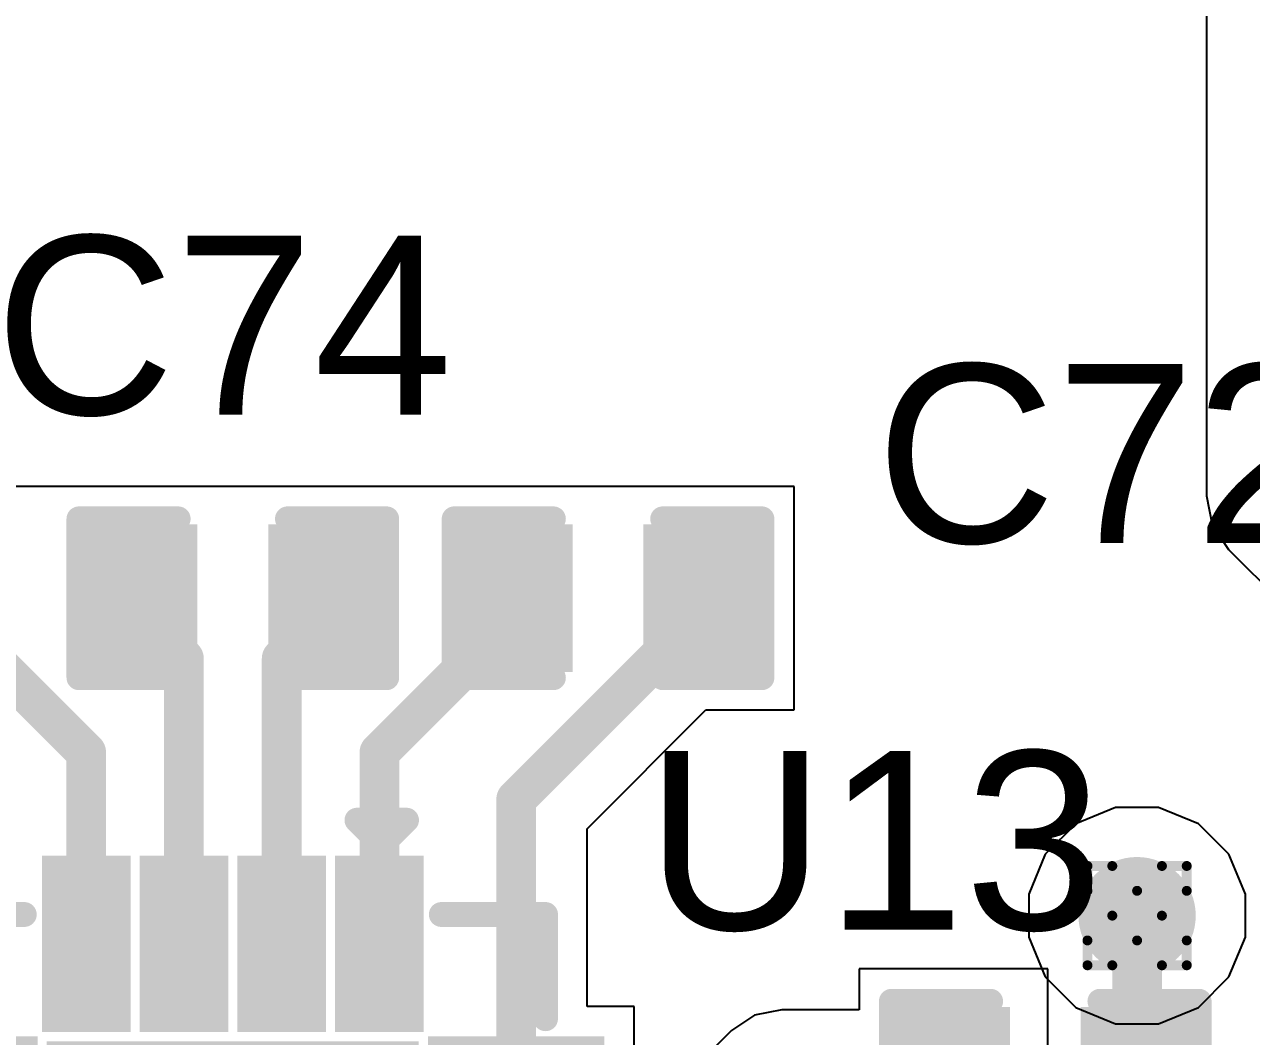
# Model space of a CAD drawing. Header units: inches. Extents: x -11 to 5379, y 0 to 5429.
# Drawn here: x 110.15 to 116.43, y 24.45 to 29.62 of the extents above; entities that cross this region are included whole.
import ezdxf

# ---------------------------------------------------------------- set-up
doc = ezdxf.new("R2010")
doc.units = ezdxf.units.IN
for name, color, linetype in [('Bottom Layer', 5, 'Continuous'), ('Drill Drawing', 1, 'Continuous'), ('GND', 16, 'Continuous'), ('PWR', 76, 'Continuous'), ('Top Layer', 1, 'Continuous'), ('Top Overlay', 2, 'Continuous'), ('Top Paste', 8, 'Continuous'), ('Top Solder', 216, 'Continuous'), ('Via Holes', 16, 'Continuous')]:
    doc.layers.add(name, color=color, linetype=linetype)
doc.styles.add('Arial', font='', dxfattribs={"height": 0.2})
doc.styles.get('Arial').set_extended_font_data('Arial')

# ---------------------------------------------------------------- blocks, each defined once
blk = doc.blocks.new('16_QFN__3_3___100')
at = {"layer": 'Top Layer'}
for points in [[(-0.875, 1.8), (-0.625, 1.8), (-0.625, 1.1), (-0.875, 1.1)], [(-0.375, 1.8), (-0.125, 1.8), (-0.125, 1.1), (-0.375, 1.1)], [(0.125, 1.8), (0.375, 1.8), (0.375, 1.1), (0.125, 1.1)], [(0.625, 1.8), (0.875, 1.8), (0.875, 1.1), (0.625, 1.1)], [(-1.1, 0.875), (-1.1, 0.625), (-1.8, 0.625), (-1.8, 0.875)], [(-0.85, 0.85), (0.85, 0.85), (0.85, -0.85), (-0.85, -0.85)], [(1.8, 0.875), (1.8, 0.625), (1.1, 0.625), (1.1, 0.875)], [(-1.1, 0.375), (-1.1, 0.125), (-1.8, 0.125), (-1.8, 0.375)], [(1.8, 0.375), (1.8, 0.125), (1.1, 0.125), (1.1, 0.375)], [(-1.1, -0.125), (-1.1, -0.375), (-1.8, -0.375), (-1.8, -0.125)], [(1.8, -0.125), (1.8, -0.375), (1.1, -0.375), (1.1, -0.125)], [(-1.1, -0.625), (-1.1, -0.875), (-1.8, -0.875), (-1.8, -0.625)], [(1.8, -0.625), (1.8, -0.875), (1.1, -0.875), (1.1, -0.625)], [(-0.875, -1.1), (-0.625, -1.1), (-0.625, -1.8), (-0.875, -1.8)], [(-0.375, -1.1), (-0.125, -1.1), (-0.125, -1.8), (-0.375, -1.8)], [(0.125, -1.1), (0.375, -1.1), (0.375, -1.8), (0.125, -1.8)], [(0.625, -1.1), (0.875, -1.1), (0.875, -1.8), (0.625, -1.8)]]:
    blk.add_hatch(color=1, dxfattribs=at).paths.add_polyline_path(points)
at = {"layer": 'Top Paste'}
for points in [[(-0.875, 1.8), (-0.625, 1.8), (-0.625, 1.1), (-0.875, 1.1)], [(-0.375, 1.8), (-0.125, 1.8), (-0.125, 1.1), (-0.375, 1.1)], [(0.125, 1.8), (0.375, 1.8), (0.375, 1.1), (0.125, 1.1)], [(0.625, 1.8), (0.875, 1.8), (0.875, 1.1), (0.625, 1.1)], [(-1.1, 0.875), (-1.1, 0.625), (-1.8, 0.625), (-1.8, 0.875)], [(-0.85, 0.85), (0.85, 0.85), (0.85, -0.85), (-0.85, -0.85)], [(1.8, 0.875), (1.8, 0.625), (1.1, 0.625), (1.1, 0.875)], [(-1.1, 0.375), (-1.1, 0.125), (-1.8, 0.125), (-1.8, 0.375)], [(1.8, 0.375), (1.8, 0.125), (1.1, 0.125), (1.1, 0.375)], [(-1.1, -0.125), (-1.1, -0.375), (-1.8, -0.375), (-1.8, -0.125)], [(1.8, -0.125), (1.8, -0.375), (1.1, -0.375), (1.1, -0.125)], [(-1.1, -0.625), (-1.1, -0.875), (-1.8, -0.875), (-1.8, -0.625)], [(1.8, -0.625), (1.8, -0.875), (1.1, -0.875), (1.1, -0.625)], [(-0.875, -1.1), (-0.625, -1.1), (-0.625, -1.8), (-0.875, -1.8)], [(-0.375, -1.1), (-0.125, -1.1), (-0.125, -1.8), (-0.375, -1.8)], [(0.125, -1.1), (0.375, -1.1), (0.375, -1.8), (0.125, -1.8)], [(0.625, -1.1), (0.875, -1.1), (0.875, -1.8), (0.625, -1.8)]]:
    blk.add_hatch(color=8, dxfattribs=at).paths.add_polyline_path(points)
at = {"layer": 'Top Solder'}
for points in [[(-0.9766, 1.9016), (-0.5234, 1.9016), (-0.5234, 0.9984), (-0.9766, 0.9984)], [(-0.4766, 1.9016), (-0.0234, 1.9016), (-0.0234, 0.9984), (-0.4766, 0.9984)], [(0.0234, 1.9016), (0.4766, 1.9016), (0.4766, 0.9984), (0.0234, 0.9984)], [(0.5234, 1.9016), (0.9766, 1.9016), (0.9766, 0.9984), (0.5234, 0.9984)], [(-0.9984, 0.9766), (-0.9984, 0.5234), (-1.9016, 0.5234), (-1.9016, 0.9766)], [(-0.9516, 0.9516), (0.9516, 0.9516), (0.9516, -0.9516), (-0.9516, -0.9516)], [(1.9016, 0.9766), (1.9016, 0.5234), (0.9984, 0.5234), (0.9984, 0.9766)], [(-0.9984, 0.4766), (-0.9984, 0.0234), (-1.9016, 0.0234), (-1.9016, 0.4766)], [(1.9016, 0.4766), (1.9016, 0.0234), (0.9984, 0.0234), (0.9984, 0.4766)], [(-0.9984, -0.0234), (-0.9984, -0.4766), (-1.9016, -0.4766), (-1.9016, -0.0234)], [(1.9016, -0.0234), (1.9016, -0.4766), (0.9984, -0.4766), (0.9984, -0.0234)], [(-0.9984, -0.5234), (-0.9984, -0.9766), (-1.9016, -0.9766), (-1.9016, -0.5234)], [(1.9016, -0.5234), (1.9016, -0.9766), (0.9984, -0.9766), (0.9984, -0.5234)], [(-0.9766, -0.9984), (-0.5234, -0.9984), (-0.5234, -1.9016), (-0.9766, -1.9016)], [(-0.4766, -0.9984), (-0.0234, -0.9984), (-0.0234, -1.9016), (-0.4766, -1.9016)], [(0.0234, -0.9984), (0.4766, -0.9984), (0.4766, -1.9016), (0.0234, -1.9016)], [(0.5234, -0.9984), (0.9766, -0.9984), (0.9766, -1.9016), (0.5234, -1.9016)]]:
    blk.add_hatch(color=216, dxfattribs=at).paths.add_polyline_path(points)
at = {"layer": 'Top Overlay'}
for points in [[(-1.0668, 1.6002, 0.127, 0.127, 0), (-1.6002, 1.6002, 0.127, 0.127, 0)], [(-1.6002, 1.0668, 0.127, 0.127, 0), (-1.6002, 1.6002, 0.127, 0.127, 0)], [(1.6002, 1.6002, 0.127, 0.127, 0), (1.0668, 1.6002, 0.127, 0.127, 0)], [(1.6002, 1.0668, 0.127, 0.127, 0), (1.6002, 1.6002, 0.127, 0.127, 0)], [(-2.0828, 0.635, 0.127, 0.127, 0), (-2.0828, 0.889, 0.127, 0.127, 0)], [(-1.9558, 0.762, 0.127, 0.127, 0), (-2.0828, 0.889, 0.127, 0.127, 0)], [(-2.0828, 0.635, 0.127, 0.127, 0), (-1.9558, 0.762, 0.127, 0.127, 0)], [(-1.6002, -1.6002, 0.127, 0.127, 0), (-1.6002, -1.0668, 0.127, 0.127, 0)], [(1.6002, -1.6002, 0.127, 0.127, 0), (1.6002, -1.0668, 0.127, 0.127, 0)], [(-1.0668, -1.6002, 0.127, 0.127, 0), (-1.6002, -1.6002, 0.127, 0.127, 0)], [(1.6002, -1.6002, 0.127, 0.127, 0), (1.0668, -1.6002, 0.127, 0.127, 0)]]:
    blk.add_lwpolyline(points, format="xyseb", dxfattribs=at)
for points in [[(-1.632, 1.6002, 0.0635, 0.0635, 1), (-1.5684, 1.6002, 0.0635, 0.0635, 1)], [(-1.632, 1.6002, 0.0635, 0.0635, 1), (-1.5684, 1.6002, 0.0635, 0.0635, 1)], [(-1.0985, 1.6002, 0.0635, 0.0635, 1), (-1.0351, 1.6002, 0.0635, 0.0635, 1)], [(1.035, 1.6002, 0.0635, 0.0635, 1), (1.0985, 1.6002, 0.0635, 0.0635, 1)], [(1.5684, 1.6002, 0.0635, 0.0635, 1), (1.6319, 1.6002, 0.0635, 0.0635, 1)], [(1.5684, 1.6002, 0.0635, 0.0635, 1), (1.6319, 1.6002, 0.0635, 0.0635, 1)], [(-1.632, 1.0668, 0.0635, 0.0635, 1), (-1.5684, 1.0668, 0.0635, 0.0635, 1)], [(1.5684, 1.0668, 0.0635, 0.0635, 1), (1.6319, 1.0668, 0.0635, 0.0635, 1)], [(-2.1145, 0.889, 0.0635, 0.0635, 1), (-2.0511, 0.889, 0.0635, 0.0635, 1)], [(-2.1145, 0.889, 0.0635, 0.0635, 1), (-2.0511, 0.889, 0.0635, 0.0635, 1)], [(-1.9875, 0.762, 0.0635, 0.0635, 1), (-1.9241, 0.762, 0.0635, 0.0635, 1)], [(-1.9875, 0.762, 0.0635, 0.0635, 1), (-1.9241, 0.762, 0.0635, 0.0635, 1)], [(-2.1145, 0.635, 0.0635, 0.0635, 1), (-2.0511, 0.635, 0.0635, 0.0635, 1)], [(-2.1145, 0.635, 0.0635, 0.0635, 1), (-2.0511, 0.635, 0.0635, 0.0635, 1)], [(-1.632, -1.0668, 0.0635, 0.0635, 1), (-1.5684, -1.0668, 0.0635, 0.0635, 1)], [(1.5684, -1.0668, 0.0635, 0.0635, 1), (1.6319, -1.0668, 0.0635, 0.0635, 1)], [(-1.632, -1.6002, 0.0635, 0.0635, 1), (-1.5684, -1.6002, 0.0635, 0.0635, 1)], [(-1.632, -1.6002, 0.0635, 0.0635, 1), (-1.5684, -1.6002, 0.0635, 0.0635, 1)], [(-1.0985, -1.6002, 0.0635, 0.0635, 1), (-1.0351, -1.6002, 0.0635, 0.0635, 1)], [(1.035, -1.6002, 0.0635, 0.0635, 1), (1.0985, -1.6002, 0.0635, 0.0635, 1)], [(1.5684, -1.6002, 0.0635, 0.0635, 1), (1.6319, -1.6002, 0.0635, 0.0635, 1)], [(1.5684, -1.6002, 0.0635, 0.0635, 1), (1.6319, -1.6002, 0.0635, 0.0635, 1)]]:
    blk.add_lwpolyline(points, format="xyseb", close=True, dxfattribs=at)
blk = doc.blocks.new('C___0402_646')
at = {"layer": 'Top Layer'}
for points in [[(-0.6985, -0.3175), (-0.6985, 0.3175), (-0.2413, 0.3175), (-0.2413, -0.3175)], [(0.2413, -0.3175), (0.2413, 0.3175), (0.6985, 0.3175), (0.6985, -0.3175)]]:
    blk.add_hatch(color=1, dxfattribs=at).paths.add_polyline_path(points)
at = {"layer": 'Top Paste'}
for points in [[(-0.6985, -0.3175), (-0.6985, 0.3175), (-0.2413, 0.3175), (-0.2413, -0.3175)], [(0.2413, -0.3175), (0.2413, 0.3175), (0.6985, 0.3175), (0.6985, -0.3175)]]:
    blk.add_hatch(color=8, dxfattribs=at).paths.add_polyline_path(points)
at = {"layer": 'Top Solder'}
for points in [[(-0.7585, -0.3775), (-0.7585, 0.3775), (-0.1813, 0.3775), (-0.1813, -0.3775)], [(0.1813, -0.3775), (0.1813, 0.3775), (0.7585, 0.3775), (0.7585, -0.3775)]]:
    blk.add_hatch(color=216, dxfattribs=at).paths.add_polyline_path(points)
at = {"layer": 'Top Overlay'}
for points in [[(-0.7874, 0.4064, 0.127, 0.127, 0), (-0.2794, 0.4064, 0.127, 0.127, 0)], [(-0.7874, -0.4064, 0.127, 0.127, 0), (-0.7874, 0.4064, 0.127, 0.127, 0)], [(0.2794, 0.4064, 0.127, 0.127, 0), (0.7874, 0.4064, 0.127, 0.127, 0)], [(0.7874, -0.4064, 0.127, 0.127, 0), (0.7874, 0.4064, 0.127, 0.127, 0)], [(-0.7874, -0.4064, 0.127, 0.127, 0), (-0.2794, -0.4064, 0.127, 0.127, 0)], [(0.2794, -0.4064, 0.127, 0.127, 0), (0.7874, -0.4064, 0.127, 0.127, 0)]]:
    blk.add_lwpolyline(points, format="xyseb", dxfattribs=at)
for points in [[(-0.8191, 0.4064, 0.0635, 0.0635, 1), (-0.7556, 0.4064, 0.0635, 0.0635, 1)], [(-0.8191, 0.4064, 0.0635, 0.0635, 1), (-0.7556, 0.4064, 0.0635, 0.0635, 1)], [(-0.3111, 0.4064, 0.0635, 0.0635, 1), (-0.2477, 0.4064, 0.0635, 0.0635, 1)], [(0.2477, 0.4064, 0.0635, 0.0635, 1), (0.3111, 0.4064, 0.0635, 0.0635, 1)], [(0.7556, 0.4064, 0.0635, 0.0635, 1), (0.8191, 0.4064, 0.0635, 0.0635, 1)], [(0.7556, 0.4064, 0.0635, 0.0635, 1), (0.8191, 0.4064, 0.0635, 0.0635, 1)], [(-0.8191, -0.4064, 0.0635, 0.0635, 1), (-0.7556, -0.4064, 0.0635, 0.0635, 1)], [(-0.8191, -0.4064, 0.0635, 0.0635, 1), (-0.7556, -0.4064, 0.0635, 0.0635, 1)], [(-0.3111, -0.4064, 0.0635, 0.0635, 1), (-0.2477, -0.4064, 0.0635, 0.0635, 1)], [(0.2477, -0.4064, 0.0635, 0.0635, 1), (0.3111, -0.4064, 0.0635, 0.0635, 1)], [(0.7556, -0.4064, 0.0635, 0.0635, 1), (0.8191, -0.4064, 0.0635, 0.0635, 1)], [(0.7556, -0.4064, 0.0635, 0.0635, 1), (0.8191, -0.4064, 0.0635, 0.0635, 1)]]:
    blk.add_lwpolyline(points, format="xyseb", close=True, dxfattribs=at)
blk = doc.blocks.new('C___0402_648')
at = {"layer": 'Top Layer'}
for points in [[(-0.6985, -0.3175), (-0.6985, 0.3175), (-0.2413, 0.3175), (-0.2413, -0.3175)], [(0.2413, -0.3175), (0.2413, 0.3175), (0.6985, 0.3175), (0.6985, -0.3175)]]:
    blk.add_hatch(color=1, dxfattribs=at).paths.add_polyline_path(points)
at = {"layer": 'Top Paste'}
for points in [[(-0.6985, -0.3175), (-0.6985, 0.3175), (-0.2413, 0.3175), (-0.2413, -0.3175)], [(0.2413, -0.3175), (0.2413, 0.3175), (0.6985, 0.3175), (0.6985, -0.3175)]]:
    blk.add_hatch(color=8, dxfattribs=at).paths.add_polyline_path(points)
at = {"layer": 'Top Solder'}
for points in [[(-0.7585, -0.3775), (-0.7585, 0.3775), (-0.1813, 0.3775), (-0.1813, -0.3775)], [(0.1813, -0.3775), (0.1813, 0.3775), (0.7585, 0.3775), (0.7585, -0.3775)]]:
    blk.add_hatch(color=216, dxfattribs=at).paths.add_polyline_path(points)
at = {"layer": 'Top Overlay'}
for points in [[(-0.7874, 0.4064, 0.127, 0.127, 0), (-0.2794, 0.4064, 0.127, 0.127, 0)], [(-0.7874, -0.4064, 0.127, 0.127, 0), (-0.7874, 0.4064, 0.127, 0.127, 0)], [(0.2794, 0.4064, 0.127, 0.127, 0), (0.7874, 0.4064, 0.127, 0.127, 0)], [(0.7874, -0.4064, 0.127, 0.127, 0), (0.7874, 0.4064, 0.127, 0.127, 0)], [(-0.7874, -0.4064, 0.127, 0.127, 0), (-0.2794, -0.4064, 0.127, 0.127, 0)], [(0.2794, -0.4064, 0.127, 0.127, 0), (0.7874, -0.4064, 0.127, 0.127, 0)]]:
    blk.add_lwpolyline(points, format="xyseb", dxfattribs=at)
for points in [[(-0.8191, 0.4064, 0.0635, 0.0635, 1), (-0.7556, 0.4064, 0.0635, 0.0635, 1)], [(-0.8191, 0.4064, 0.0635, 0.0635, 1), (-0.7556, 0.4064, 0.0635, 0.0635, 1)], [(-0.3111, 0.4064, 0.0635, 0.0635, 1), (-0.2477, 0.4064, 0.0635, 0.0635, 1)], [(0.2477, 0.4064, 0.0635, 0.0635, 1), (0.3111, 0.4064, 0.0635, 0.0635, 1)], [(0.7556, 0.4064, 0.0635, 0.0635, 1), (0.8191, 0.4064, 0.0635, 0.0635, 1)], [(0.7556, 0.4064, 0.0635, 0.0635, 1), (0.8191, 0.4064, 0.0635, 0.0635, 1)], [(-0.8191, -0.4064, 0.0635, 0.0635, 1), (-0.7556, -0.4064, 0.0635, 0.0635, 1)], [(-0.8191, -0.4064, 0.0635, 0.0635, 1), (-0.7556, -0.4064, 0.0635, 0.0635, 1)], [(-0.3111, -0.4064, 0.0635, 0.0635, 1), (-0.2477, -0.4064, 0.0635, 0.0635, 1)], [(0.2477, -0.4064, 0.0635, 0.0635, 1), (0.3111, -0.4064, 0.0635, 0.0635, 1)], [(0.7556, -0.4064, 0.0635, 0.0635, 1), (0.8191, -0.4064, 0.0635, 0.0635, 1)], [(0.7556, -0.4064, 0.0635, 0.0635, 1), (0.8191, -0.4064, 0.0635, 0.0635, 1)]]:
    blk.add_lwpolyline(points, format="xyseb", close=True, dxfattribs=at)
blk = doc.blocks.new('C___0402_649')
at = {"layer": 'Top Layer'}
for points in [[(-0.6985, -0.3175), (-0.6985, 0.3175), (-0.2413, 0.3175), (-0.2413, -0.3175)], [(0.2413, -0.3175), (0.2413, 0.3175), (0.6985, 0.3175), (0.6985, -0.3175)]]:
    blk.add_hatch(color=1, dxfattribs=at).paths.add_polyline_path(points)
at = {"layer": 'Top Paste'}
for points in [[(-0.6985, -0.3175), (-0.6985, 0.3175), (-0.2413, 0.3175), (-0.2413, -0.3175)], [(0.2413, -0.3175), (0.2413, 0.3175), (0.6985, 0.3175), (0.6985, -0.3175)]]:
    blk.add_hatch(color=8, dxfattribs=at).paths.add_polyline_path(points)
at = {"layer": 'Top Solder'}
for points in [[(-0.7585, -0.3775), (-0.7585, 0.3775), (-0.1813, 0.3775), (-0.1813, -0.3775)], [(0.1813, -0.3775), (0.1813, 0.3775), (0.7585, 0.3775), (0.7585, -0.3775)]]:
    blk.add_hatch(color=216, dxfattribs=at).paths.add_polyline_path(points)
at = {"layer": 'Top Overlay'}
for points in [[(-0.7874, 0.4064, 0.127, 0.127, 0), (-0.2794, 0.4064, 0.127, 0.127, 0)], [(-0.7874, -0.4064, 0.127, 0.127, 0), (-0.7874, 0.4064, 0.127, 0.127, 0)], [(0.2794, 0.4064, 0.127, 0.127, 0), (0.7874, 0.4064, 0.127, 0.127, 0)], [(0.7874, -0.4064, 0.127, 0.127, 0), (0.7874, 0.4064, 0.127, 0.127, 0)], [(-0.7874, -0.4064, 0.127, 0.127, 0), (-0.2794, -0.4064, 0.127, 0.127, 0)], [(0.2794, -0.4064, 0.127, 0.127, 0), (0.7874, -0.4064, 0.127, 0.127, 0)]]:
    blk.add_lwpolyline(points, format="xyseb", dxfattribs=at)
for points in [[(-0.8191, 0.4064, 0.0635, 0.0635, 1), (-0.7556, 0.4064, 0.0635, 0.0635, 1)], [(-0.8191, 0.4064, 0.0635, 0.0635, 1), (-0.7556, 0.4064, 0.0635, 0.0635, 1)], [(-0.3111, 0.4064, 0.0635, 0.0635, 1), (-0.2477, 0.4064, 0.0635, 0.0635, 1)], [(0.2477, 0.4064, 0.0635, 0.0635, 1), (0.3111, 0.4064, 0.0635, 0.0635, 1)], [(0.7556, 0.4064, 0.0635, 0.0635, 1), (0.8191, 0.4064, 0.0635, 0.0635, 1)], [(0.7556, 0.4064, 0.0635, 0.0635, 1), (0.8191, 0.4064, 0.0635, 0.0635, 1)], [(-0.8191, -0.4064, 0.0635, 0.0635, 1), (-0.7556, -0.4064, 0.0635, 0.0635, 1)], [(-0.8191, -0.4064, 0.0635, 0.0635, 1), (-0.7556, -0.4064, 0.0635, 0.0635, 1)], [(-0.3111, -0.4064, 0.0635, 0.0635, 1), (-0.2477, -0.4064, 0.0635, 0.0635, 1)], [(0.2477, -0.4064, 0.0635, 0.0635, 1), (0.3111, -0.4064, 0.0635, 0.0635, 1)], [(0.7556, -0.4064, 0.0635, 0.0635, 1), (0.8191, -0.4064, 0.0635, 0.0635, 1)], [(0.7556, -0.4064, 0.0635, 0.0635, 1), (0.8191, -0.4064, 0.0635, 0.0635, 1)]]:
    blk.add_lwpolyline(points, format="xyseb", close=True, dxfattribs=at)

msp = doc.modelspace()

# ---------------------------------------------------------------- hatches: boundary and pattern name
at = {"layer": 'Bottom Layer'}
h = msp.add_hatch(color=5, dxfattribs=at)
edge = h.paths.add_edge_path()
edge.add_arc((115.8408, 25.0656), 0.3, 0, 360)
at = {"layer": 'GND'}
h = msp.add_hatch(color=16, dxfattribs=at)
edge = h.paths.add_edge_path()
edge.add_arc((115.8408, 25.0656), 0.3, 0, 360)
at = {"layer": 'PWR'}
h = msp.add_hatch(color=76, dxfattribs=at)
edge = h.paths.add_edge_path()
edge.add_arc((115.8408, 25.0656), 0.3, 0, 360)
at = {"layer": 'Top Layer'}
h = msp.add_hatch(color=1, dxfattribs=at)
edge = h.paths.add_edge_path()
edge.add_arc((115.8408, 25.0656), 0.3, 0, 360)
at = {"layer": 'Via Holes'}
h = msp.add_hatch(color=7, dxfattribs=at)
edge = h.paths.add_edge_path()
edge.add_arc((115.8408, 25.0656), 0.15, 0, 360)

# ---------------------------------------------------------------- linework, layer by layer
at = {"layer": 'Bottom Layer'}
for p, q in [((116.1954, 36.0598), (116.1954, 27.2129)), ((116.1954, 27.2129), (116.225, 27.0642)), ((116.225, 27.0642), (116.3092, 26.9382)), ((116.3092, 26.9382), (122.2135, 21.034))]:
    msp.add_line(p, q, dxfattribs=at)
at = {"layer": 'Drill Drawing'}
for points in [[(115.5868, 25.1926, 0.0508, 0.0508, 0), (115.5868, 25.3196, 0.0508, 0.0508, 0)], [(115.5868, 25.3196, 0.0508, 0.0508, 0), (115.7138, 25.3196, 0.0508, 0.0508, 0)], [(115.7138, 25.3196, 0.0508, 0.0508, 0), (115.8408, 25.1926, 0.0508, 0.0508, 0)], [(115.8408, 25.1926, 0.0508, 0.0508, 0), (115.9678, 25.3196, 0.0508, 0.0508, 0)], [(115.9678, 25.3196, 0.0508, 0.0508, 0), (116.0948, 25.3196, 0.0508, 0.0508, 0)], [(116.0948, 25.1926, 0.0508, 0.0508, 0), (116.0948, 25.3196, 0.0508, 0.0508, 0)], [(115.5868, 25.1926, 0.0508, 0.0508, 0), (115.7138, 25.0656, 0.0508, 0.0508, 0)], [(115.9678, 25.0656, 0.0508, 0.0508, 0), (116.0948, 25.1926, 0.0508, 0.0508, 0)], [(115.5868, 24.9386, 0.0508, 0.0508, 0), (115.7138, 25.0656, 0.0508, 0.0508, 0)], [(115.9678, 25.0656, 0.0508, 0.0508, 0), (116.0948, 24.9386, 0.0508, 0.0508, 0)], [(115.5868, 24.8116, 0.0508, 0.0508, 0), (115.5868, 24.9386, 0.0508, 0.0508, 0)], [(115.7138, 24.8116, 0.0508, 0.0508, 0), (115.8408, 24.9386, 0.0508, 0.0508, 0)], [(115.8408, 24.9386, 0.0508, 0.0508, 0), (115.9678, 24.8116, 0.0508, 0.0508, 0)], [(116.0948, 24.8116, 0.0508, 0.0508, 0), (116.0948, 24.9386, 0.0508, 0.0508, 0)], [(115.5868, 24.8116, 0.0508, 0.0508, 0), (115.7138, 24.8116, 0.0508, 0.0508, 0)], [(115.9678, 24.8116, 0.0508, 0.0508, 0), (116.0948, 24.8116, 0.0508, 0.0508, 0)]]:
    msp.add_lwpolyline(points, format="xyseb", dxfattribs=at)
for points in [[(115.5741, 25.3196, 0.0254, 0.0254, 1), (115.5995, 25.3196, 0.0254, 0.0254, 1)], [(115.5741, 25.3196, 0.0254, 0.0254, 1), (115.5995, 25.3196, 0.0254, 0.0254, 1)], [(115.7011, 25.3196, 0.0254, 0.0254, 1), (115.7265, 25.3196, 0.0254, 0.0254, 1)], [(115.7011, 25.3196, 0.0254, 0.0254, 1), (115.7265, 25.3196, 0.0254, 0.0254, 1)], [(115.9551, 25.3196, 0.0254, 0.0254, 1), (115.9805, 25.3196, 0.0254, 0.0254, 1)], [(115.9551, 25.3196, 0.0254, 0.0254, 1), (115.9805, 25.3196, 0.0254, 0.0254, 1)], [(116.0821, 25.3196, 0.0254, 0.0254, 1), (116.1075, 25.3196, 0.0254, 0.0254, 1)], [(116.0821, 25.3196, 0.0254, 0.0254, 1), (116.1075, 25.3196, 0.0254, 0.0254, 1)], [(115.5741, 25.1926, 0.0254, 0.0254, 1), (115.5995, 25.1926, 0.0254, 0.0254, 1)], [(115.5741, 25.1926, 0.0254, 0.0254, 1), (115.5995, 25.1926, 0.0254, 0.0254, 1)], [(115.8281, 25.1926, 0.0254, 0.0254, 1), (115.8535, 25.1926, 0.0254, 0.0254, 1)], [(115.8281, 25.1926, 0.0254, 0.0254, 1), (115.8535, 25.1926, 0.0254, 0.0254, 1)], [(116.0821, 25.1926, 0.0254, 0.0254, 1), (116.1075, 25.1926, 0.0254, 0.0254, 1)], [(116.0821, 25.1926, 0.0254, 0.0254, 1), (116.1075, 25.1926, 0.0254, 0.0254, 1)], [(115.7011, 25.0656, 0.0254, 0.0254, 1), (115.7265, 25.0656, 0.0254, 0.0254, 1)], [(115.7011, 25.0656, 0.0254, 0.0254, 1), (115.7265, 25.0656, 0.0254, 0.0254, 1)], [(115.9551, 25.0656, 0.0254, 0.0254, 1), (115.9805, 25.0656, 0.0254, 0.0254, 1)], [(115.9551, 25.0656, 0.0254, 0.0254, 1), (115.9805, 25.0656, 0.0254, 0.0254, 1)], [(115.5741, 24.9386, 0.0254, 0.0254, 1), (115.5995, 24.9386, 0.0254, 0.0254, 1)], [(115.5741, 24.9386, 0.0254, 0.0254, 1), (115.5995, 24.9386, 0.0254, 0.0254, 1)], [(115.8281, 24.9386, 0.0254, 0.0254, 1), (115.8535, 24.9386, 0.0254, 0.0254, 1)], [(115.8281, 24.9386, 0.0254, 0.0254, 1), (115.8535, 24.9386, 0.0254, 0.0254, 1)], [(116.0821, 24.9386, 0.0254, 0.0254, 1), (116.1075, 24.9386, 0.0254, 0.0254, 1)], [(116.0821, 24.9386, 0.0254, 0.0254, 1), (116.1075, 24.9386, 0.0254, 0.0254, 1)], [(115.5741, 24.8116, 0.0254, 0.0254, 1), (115.5995, 24.8116, 0.0254, 0.0254, 1)], [(115.5741, 24.8116, 0.0254, 0.0254, 1), (115.5995, 24.8116, 0.0254, 0.0254, 1)], [(115.7011, 24.8116, 0.0254, 0.0254, 1), (115.7265, 24.8116, 0.0254, 0.0254, 1)], [(115.7011, 24.8116, 0.0254, 0.0254, 1), (115.7265, 24.8116, 0.0254, 0.0254, 1)], [(115.9551, 24.8116, 0.0254, 0.0254, 1), (115.9805, 24.8116, 0.0254, 0.0254, 1)], [(115.9551, 24.8116, 0.0254, 0.0254, 1), (115.9805, 24.8116, 0.0254, 0.0254, 1)], [(116.0821, 24.8116, 0.0254, 0.0254, 1), (116.1075, 24.8116, 0.0254, 0.0254, 1)], [(116.0821, 24.8116, 0.0254, 0.0254, 1), (116.1075, 24.8116, 0.0254, 0.0254, 1)]]:
    msp.add_lwpolyline(points, format="xyseb", close=True, dxfattribs=at)
at = {"layer": 'PWR'}
for p, q in [((115.7306, 25.6196), (115.527, 25.5353)), ((115.951, 25.6196), (115.7306, 25.6196)), ((116.1546, 25.5353), (115.951, 25.6196)), ((115.527, 25.5353), (115.3712, 25.3794)), ((116.3105, 25.3794), (116.1546, 25.5353)), ((115.3712, 25.3794), (115.2868, 25.1758)), ((116.3948, 25.1758), (116.3105, 25.3794)), ((115.2868, 25.1758), (115.2868, 24.9554)), ((116.3948, 24.9554), (116.3948, 25.1758)), ((115.2868, 24.9554), (115.3712, 24.7518)), ((116.3105, 24.7518), (116.3948, 24.9554)), ((115.3712, 24.7518), (115.527, 24.5959)), ((116.1546, 24.5959), (116.3105, 24.7518)), ((115.527, 24.5959), (115.7306, 24.5116)), ((115.951, 24.5116), (116.1546, 24.5959)), ((115.7306, 24.5116), (115.951, 24.5116))]:
    msp.add_line(p, q, dxfattribs=at)
at = {"layer": 'Top Layer'}
for p, q in [((110.2466, 27.2607), (110.0837, 27.2607)), ((110.2615, 27.2607), (110.2466, 27.2607)), ((110.2466, 27.2607), (110.2466, 27.2607)), ((112.1665, 27.2607), (110.2615, 27.2607)), ((110.2615, 27.2607), (110.2615, 27.2607)), ((112.1665, 27.2607), (112.1665, 27.2607)), ((112.1665, 27.2607), (112.1665, 27.2607)), ((112.3443, 27.2607), (112.1665, 27.2607)), ((114.0864, 27.2607), (112.3443, 27.2607)), ((114.0864, 26.1177), (114.0864, 27.2607)), ((113.0266, 25.5103), (113.634, 26.1177)), ((113.634, 26.1177), (114.0864, 26.1177)), ((113.0266, 24.6002), (113.0266, 25.5103)), ((115.3836, 24.7927), (114.4184, 24.7927)), ((114.4184, 24.7927), (114.4184, 24.5838)), ((115.3836, 23.7927), (115.3836, 24.7927)), ((113.268, 24.6002), (113.0266, 24.6002)), ((113.268, 24.231), (113.268, 24.6002)), ((113.8837, 24.5562), (113.7661, 24.4776)), ((114.0225, 24.5838), (113.8837, 24.5562)), ((114.4184, 24.5838), (114.0225, 24.5838)), ((114.0225, 24.5838), (114.0225, 24.5838)), ((113.7661, 24.4776), (113.4458, 24.1573))]:
    msp.add_line(p, q, dxfattribs=at)
for points in [[(110.7441, 26.6003, 0.2032, 0.2032, 0), (110.7441, 26.6892, 0.2032, 0.2032, 0)], [(111.6839, 26.6003, 0.2032, 0.2032, 0), (111.6839, 26.6892, 0.2032, 0.2032, 0)], [(112.664, 26.6003, 0.2032, 0.2032, 0), (112.664, 26.6892, 0.2032, 0.2032, 0)], [(113.6038, 26.6003, 0.2032, 0.2032, 0), (113.6038, 26.6892, 0.2032, 0.2032, 0)], [(109.764, 26.6003, 0.2032, 0.2032, 0), (110.464, 25.9003, 0.2032, 0.2032, 0)], [(110.7441, 26.6003, 0.2032, 0.2032, 0), (110.964, 26.3804, 0.2032, 0.2032, 0)], [(111.464, 26.3804, 0.2032, 0.2032, 0), (111.6839, 26.6003, 0.2032, 0.2032, 0)], [(111.964, 25.9003, 0.2032, 0.2032, 0), (112.664, 26.6003, 0.2032, 0.2032, 0)], [(112.664, 25.6605, 0.2032, 0.2032, 0), (113.6038, 26.6003, 0.2032, 0.2032, 0)], [(110.964, 24.9212, 0.2032, 0.2032, 0), (110.964, 26.3804, 0.2032, 0.2032, 0)], [(111.464, 24.9212, 0.2032, 0.2032, 0), (111.464, 26.3804, 0.2032, 0.2032, 0)], [(110.464, 24.9212, 0.2032, 0.2032, 0), (110.464, 25.9003, 0.2032, 0.2032, 0)], [(111.964, 24.9212, 0.2032, 0.2032, 0), (111.964, 25.9003, 0.2032, 0.2032, 0)], [(112.664, 24.2212, 0.2032, 0.2032, 0), (112.664, 25.6605, 0.2032, 0.2032, 0)], [(115.8408, 24.2212, 0.254, 0.254, 0), (115.8408, 25.0656, 0.254, 0.254, 0)]]:
    msp.add_lwpolyline(points, format="xyseb", dxfattribs=at)
for points in [[(110.6933, 26.6892, 0.1016, 0.1016, 1), (110.7949, 26.6892, 0.1016, 0.1016, 1)], [(111.6331, 26.6892, 0.1016, 0.1016, 1), (111.7347, 26.6892, 0.1016, 0.1016, 1)], [(112.6132, 26.6892, 0.1016, 0.1016, 1), (112.7148, 26.6892, 0.1016, 0.1016, 1)], [(113.553, 26.6892, 0.1016, 0.1016, 1), (113.6546, 26.6892, 0.1016, 0.1016, 1)], [(110.6933, 26.6003, 0.1016, 0.1016, 1), (110.7949, 26.6003, 0.1016, 0.1016, 1)], [(110.6933, 26.6003, 0.1016, 0.1016, 1), (110.7949, 26.6003, 0.1016, 0.1016, 1)], [(111.6331, 26.6003, 0.1016, 0.1016, 1), (111.7347, 26.6003, 0.1016, 0.1016, 1)], [(111.6331, 26.6003, 0.1016, 0.1016, 1), (111.7347, 26.6003, 0.1016, 0.1016, 1)], [(112.6132, 26.6003, 0.1016, 0.1016, 1), (112.7148, 26.6003, 0.1016, 0.1016, 1)], [(112.6132, 26.6003, 0.1016, 0.1016, 1), (112.7148, 26.6003, 0.1016, 0.1016, 1)], [(113.553, 26.6003, 0.1016, 0.1016, 1), (113.6546, 26.6003, 0.1016, 0.1016, 1)], [(113.553, 26.6003, 0.1016, 0.1016, 1), (113.6546, 26.6003, 0.1016, 0.1016, 1)], [(110.9132, 26.3804, 0.1016, 0.1016, 1), (111.0148, 26.3804, 0.1016, 0.1016, 1)], [(110.9132, 26.3804, 0.1016, 0.1016, 1), (111.0148, 26.3804, 0.1016, 0.1016, 1)], [(111.4132, 26.3804, 0.1016, 0.1016, 1), (111.5148, 26.3804, 0.1016, 0.1016, 1)], [(111.4132, 26.3804, 0.1016, 0.1016, 1), (111.5148, 26.3804, 0.1016, 0.1016, 1)], [(110.4132, 25.9003, 0.1016, 0.1016, 1), (110.5148, 25.9003, 0.1016, 0.1016, 1)], [(110.4132, 25.9003, 0.1016, 0.1016, 1), (110.5148, 25.9003, 0.1016, 0.1016, 1)], [(111.9132, 25.9003, 0.1016, 0.1016, 1), (112.0148, 25.9003, 0.1016, 0.1016, 1)], [(111.9132, 25.9003, 0.1016, 0.1016, 1), (112.0148, 25.9003, 0.1016, 0.1016, 1)], [(112.6132, 25.6605, 0.1016, 0.1016, 1), (112.7148, 25.6605, 0.1016, 0.1016, 1)], [(112.6132, 25.6605, 0.1016, 0.1016, 1), (112.7148, 25.6605, 0.1016, 0.1016, 1)], [(115.7773, 25.0656, 0.127, 0.127, 1), (115.9043, 25.0656, 0.127, 0.127, 1)], [(110.4132, 24.9212, 0.1016, 0.1016, 1), (110.5148, 24.9212, 0.1016, 0.1016, 1)], [(110.9132, 24.9212, 0.1016, 0.1016, 1), (111.0148, 24.9212, 0.1016, 0.1016, 1)], [(111.4132, 24.9212, 0.1016, 0.1016, 1), (111.5148, 24.9212, 0.1016, 0.1016, 1)], [(111.9132, 24.9212, 0.1016, 0.1016, 1), (112.0148, 24.9212, 0.1016, 0.1016, 1)]]:
    msp.add_lwpolyline(points, format="xyseb", close=True, dxfattribs=at)

# ---------------------------------------------------------------- block references
for name, p in [('C___0402_646', (111.214, 26.6892)), ('C___0402_648', (113.1339, 26.6892)), ('C___0402_649', (115.3709, 24.2212))]:
    msp.add_blockref(name, p)
at = {"rotation": 270}
msp.add_blockref('16_QFN__3_3___100', (111.214, 23.4712), dxfattribs=at)

# ---------------------------------------------------------------- texts
at = {"layer": 'Top Overlay', "style": 'Arial'}
for s, p in [('C74', (109.9952, 27.6292)), ('C72', (114.5034, 26.9725)), ('U13', (113.3247, 24.9938))]:
    msp.add_text(s, height=0.9144, dxfattribs=at).set_placement(p)

doc.saveas('drawing.dxf')
